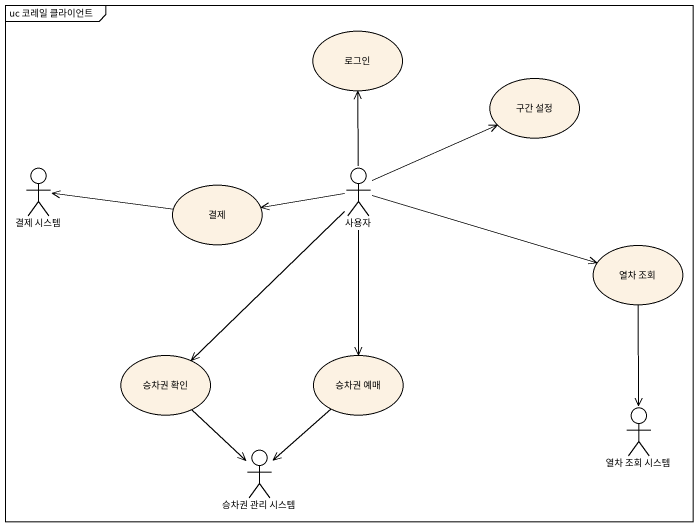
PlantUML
@startuml
mainframe uc 코레일 클라이언트
usecase 로그인
usecase "구간 설정" as 구간_설정
actor "결제 시스템" as 결제_시스템
usecase 결제
actor 사용자
usecase "열차 조회" as 열차_조회
usecase "승차권 확인" as 승차권_확인
usecase "승차권 예매" as 승차권_예매
actor "열차 조회 시스템" as 열차_조회_시스템
actor "승차권 관리 시스템" as 승차권_관리_시스템
결제 -left-> 결제_시스템
사용자 -up-> 로그인
사용자 -right-> 구간_설정
사용자 -left-> 결제
사용자 -right-> 열차_조회
사용자 --> 승차권_확인
사용자 --> 승차권_예매
열차_조회 --> 열차_조회_시스템
승차권_확인 --> 승차권_관리_시스템
승차권_예매 --> 승차권_관리_시스템
@enduml
